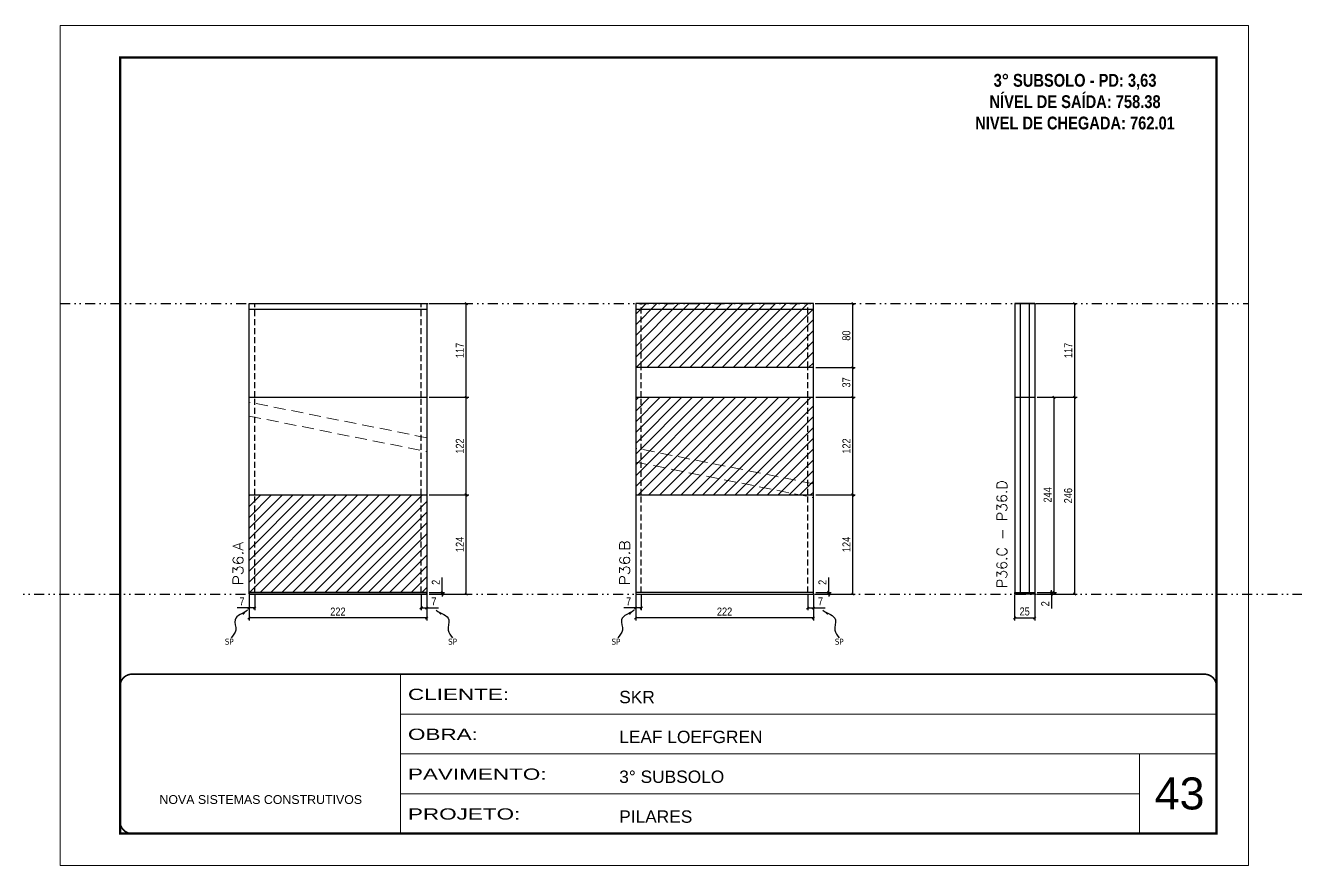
# Model space of a CAD drawing. Header units: millimetres. Extents: x 13777 to 27878, y -21631 to 6985.
# Drawn here: x 17540 to 19129, y -5551 to -4501 of the extents above; entities that cross this region are included whole.
import ezdxf

# ---------------------------------------------------------------- set-up
doc = ezdxf.new("R2010")
doc.units = ezdxf.units.MM
for name, pattern in [('CONTINUO', [0]), ('DASHED', [0.75, 0.5, -0.25]), ('DIVIDE2', [0.625, 0.25, -0.125, 0, -0.125, 0, -0.125]), ('HIDDEN', [0.375, 0.25, -0.125])]:
    doc.linetypes.add(name, pattern=pattern)
for name, color, linetype, lineweight in [('CARIMBO', 255, 'Continuous', 9), ('Folhas', 255, 'Continuous', 9), ('Hachura', 251, 'Continuous', 9), ('SARRAFO DE PRESSAO', 251, 'DASHED', 9), ('Texto Seção', 7, 'Continuous', 15)]:
    doc.layers.add(name, color=color, linetype=linetype, lineweight=lineweight)
for name, color, linetype in [('COTA', 241, 'Continuous'), ('NOMENCLATURA', 7, 'Continuous'), ('Nível', 160, 'Continuous'), ('Painéis', 200, 'Continuous'), ('SARR_2.2x7', 40, 'Continuous'), ('Sarrafo de Pressão', 42, 'HIDDEN'), ('texto', 7, 'Continuous')]:
    doc.layers.add(name, color=color, linetype=linetype)
doc.styles.add('ARIAL', font='arial.ttf')
doc.styles.add('COTA TECNICA', font='techl___.ttf', dxfattribs={"height": 10})
doc.styles.add('COTA TECNICA-50', font='techl___.ttf', dxfattribs={"height": 10})
doc.styles.add('REGUA-120', font='ROMANS.shx', dxfattribs={"height": 15})
doc.styles.add('ROMANC', font='techb___.ttf', dxfattribs={"height": 2.5})
doc.styles.get("Standard").update_dxf_attribs({"font": 'arial.ttf'})
doc.styles.add('Tecnologia', font='')
doc.styles.get('Tecnologia').set_extended_font_data('Forgotten Futurist')
doc.dimstyles.new('COTA PAINEL-50', dxfattribs={"dimtxt": 10, "dimasz": 3, "dimexe": 3, "dimexo": 3, "dimgap": 3, "dimtad": 1, "dimdec": 1, "dimzin": 12, "dimdsep": 46, "dimtxsty": 'COTA TECNICA-50', "dimblk1": 'OBLIQUE', "dimblk2": 'OBLIQUE', "dimsah": 1, "dimcen": 0.9, "dimclrd": 4, "dimclre": 4, "dimclrt": 240, "dimadec": 1, "dimazin": 3, "dimtfac": 1, "dimtdec": 1, "dimtmove": 0, "dimatfit": 3, "dimfxl": 1, "dimtolj": 1, "dimtzin": 12, "dimarcsym": 0})
doc.dimstyles.new('PAINEL', dxfattribs={"dimtxt": 10, "dimasz": 3, "dimexe": 3, "dimexo": 3, "dimgap": 3, "dimtad": 1, "dimdec": 1, "dimzin": 12, "dimdsep": 46, "dimtxsty": 'COTA TECNICA', "dimblk1": 'OBLIQUE', "dimblk2": 'OBLIQUE', "dimsah": 1, "dimcen": 0.9, "dimclrd": 4, "dimclre": 4, "dimclrt": 240, "dimadec": 1, "dimazin": 3, "dimtfac": 1, "dimtdec": 1, "dimtmove": 0, "dimatfit": 3, "dimfxl": 1, "dimtolj": 1, "dimtzin": 12, "dimarcsym": 0})
doc.dimstyles.get("Standard").update_dxf_attribs({"dimtxt": 0.18, "dimasz": 0.18, "dimexe": 0.18, "dimexo": 0.0625, "dimgap": 0.09, "dimtad": 0, "dimtih": 1, "dimtoh": 1, "dimdec": 4, "dimzin": 0, "dimdsep": 46, "dimtxsty": 'Standard', "dimcen": 0.09, "dimadec": 0, "dimazin": 0, "dimtfac": 1, "dimtdec": 4, "dimtofl": 0, "dimtmove": 0, "dimatfit": 3, "dimfxl": 1, "dimtolj": 1, "dimtzin": 0, "dimarcsym": 0})

# ---------------------------------------------------------------- blocks, each defined once
blk = doc.blocks.new('9999999999')
at = {"color": 30, "linetype": 'CONTINUO'}
for p, q in [((98564.6, 34230.2), (98564.6, 34429.4)), ((98564.6, 34379.6), (99584, 34379.6)), ((98564.6, 34329.8), (99488, 34329.8)), ((99584, 34329.8), (99488, 34329.8)), ((99488, 34329.8), (99488, 34230.2)), ((98564.6, 34280), (99488, 34280))]:
    blk.add_line(p, q, dxfattribs=at)
at = {"color": 30, "linetype": 'CONTINUO', "const_width": 2}
blk.add_lwpolyline([(99584, 34230.2), (99584, 34414.4, 0.414214), (99569, 34429.4), (98229, 34429.4, 0.414214), (98214, 34414.4), (98214, 34245.2, 0.414214), (98229, 34230.2), (99584, 34230.2)], format="xyb", dxfattribs=at)
at = {"layer": 'Folhas'}
blk.add_lwpolyline([(98139, 34190.2), (99624, 34190.2), (99624, 35240.2), (98139, 35240.2)], close=True, dxfattribs=at)
at = {"layer": 'Folhas', "color": 30, "const_width": 3}
blk.add_lwpolyline([(98214, 34230.2), (99584, 34230.2), (99584, 35200.2), (98214, 35200.2)], close=True, dxfattribs=at)
at = {"color": 7, "linetype": 'Continuous', "ltscale": 5, "style": 'ARIAL'}
for s, height, p in [('SKR', 15.48, (98837.7, 34393.1)), ('LEAF LOEFGREN', 15.483, (98837.7, 34343.3)), ('3° SUBSOLO', 15.48, (98837.7, 34293.5)), ('NOVA SISTEMAS CONSTRUTIVOS', 11.059, (98263.2, 34267.2)), ('PILARES', 15.48, (98837.7, 34243.7))]:
    blk.add_text(s, height=height, dxfattribs=at).set_placement(p)
at = {"layer": 'Folhas', "color": 7, "style": 'Tecnologia', "width": 1.5}
for s, p in [('CLIENTE:', (98573.7, 34397.2)), ('OBRA:', (98573.7, 34347.3)), ('PAVIMENTO:', (98573.7, 34297.5)), ('PROJETO:', (98573.7, 34247.7))]:
    blk.add_text(s, height=14, dxfattribs=at).set_placement(p)
blk = doc.blocks.new('_Oblique')
at = {"color": 0, "linetype": 'ByBlock', "lineweight": -2}
blk.add_line((-0.5, -0.5), (0.5, 0.5), dxfattribs=at)
blk = doc.blocks.new('*D1957')
at = {"layer": 'COTA', "color": 4, "lineweight": -2, "transparency": 16777216}
for p, q in [((17819.7, -5212.7), (17819.7, -5244.6)), ((18041.7, -5212.7), (18041.7, -5244.6)), ((18041.7, -5241.6), (17819.7, -5241.6))]:
    blk.add_line(p, q, dxfattribs=at)
at = {"layer": 'Defpoints', "color": 0, "transparency": 16777216}
for p in [(17819.7, -5209.7), (18041.7, -5209.7), (17819.7, -5241.6)]:
    blk.add_point(p, dxfattribs=at)
at = {"layer": 'COTA', "color": 4, "lineweight": -2, "transparency": 16777216, "xscale": 3, "yscale": 3, "zscale": 3, "rotation": 180}
blk.add_blockref('_Oblique', (17819.7, -5241.6), dxfattribs=at)
at = {"layer": 'COTA', "color": 4, "lineweight": -2, "transparency": 16777216, "xscale": 3, "yscale": 3, "zscale": 3}
blk.add_blockref('_Oblique', (18041.7, -5241.6), dxfattribs=at)
at = {"layer": 'COTA', "color": 240, "transparency": 16777216, "insert": (17930.7, -5233.6), "char_height": 10, "attachment_point": 5, "style": 'COTA TECNICA'}
blk.add_mtext('\\A1;222', dxfattribs=at)
blk = doc.blocks.new('*D1958')
at = {"layer": 'COTA', "color": 4, "lineweight": -2, "transparency": 16777216}
for p, q in [((18034.7, -5212.7), (18034.7, -5232)), ((18041.7, -5214.7), (18041.7, -5232)), ((18034.7, -5229), (18041.7, -5229)), ((18041.7, -5229), (18056.4, -5229))]:
    blk.add_line(p, q, dxfattribs=at)
at = {"layer": 'Defpoints', "color": 0, "transparency": 16777216}
for p in [(18034.7, -5209.7), (18041.7, -5211.7), (18041.7, -5229)]:
    blk.add_point(p, dxfattribs=at)
at = {"layer": 'COTA', "color": 4, "lineweight": -2, "transparency": 16777216, "xscale": 3, "yscale": 3, "zscale": 3, "rotation": 180}
blk.add_blockref('_Oblique', (18034.7, -5229), dxfattribs=at)
at = {"layer": 'COTA', "color": 4, "lineweight": -2, "transparency": 16777216, "xscale": 3, "yscale": 3, "zscale": 3}
blk.add_blockref('_Oblique', (18041.7, -5229), dxfattribs=at)
at = {"layer": 'COTA', "color": 240, "transparency": 16777216, "insert": (18050.6, -5220.9), "char_height": 10, "attachment_point": 5, "style": 'COTA TECNICA-50'}
blk.add_mtext('\\A1;7', dxfattribs=at)
blk = doc.blocks.new('*D1959')
at = {"layer": 'COTA', "color": 4, "lineweight": -2, "transparency": 16777216}
for p, q in [((17819.7, -5214.7), (17819.7, -5232)), ((17826.7, -5212.7), (17826.7, -5232)), ((17819.7, -5229), (17805, -5229)), ((17826.7, -5229), (17819.7, -5229))]:
    blk.add_line(p, q, dxfattribs=at)
at = {"layer": 'Defpoints', "color": 0, "transparency": 16777216}
for p in [(17826.7, -5209.7), (17819.7, -5211.7), (17819.7, -5229)]:
    blk.add_point(p, dxfattribs=at)
at = {"layer": 'COTA', "color": 4, "lineweight": -2, "transparency": 16777216, "xscale": 3, "yscale": 3, "zscale": 3, "rotation": 180}
blk.add_blockref('_Oblique', (17819.7, -5229), dxfattribs=at)
at = {"layer": 'COTA', "color": 4, "lineweight": -2, "transparency": 16777216, "xscale": 3, "yscale": 3, "zscale": 3}
blk.add_blockref('_Oblique', (17826.7, -5229), dxfattribs=at)
at = {"layer": 'COTA', "color": 240, "transparency": 16777216, "insert": (17810.8, -5220.9), "char_height": 10, "attachment_point": 5, "style": 'COTA TECNICA-50'}
blk.add_mtext('\\A1;7', dxfattribs=at)
blk = doc.blocks.new('*D1960')
at = {"layer": 'COTA', "color": 4, "lineweight": -2, "transparency": 16777216}
for p, q in [((18061, -5209.7), (18061, -5190.9)), ((18044.7, -5209.7), (18064, -5209.7)), ((18061, -5211.7), (18061, -5209.7)), ((18044.7, -5211.7), (18064, -5211.7)), ((18061, -5211.7), (18061, -5214.7))]:
    blk.add_line(p, q, dxfattribs=at)
at = {"layer": 'Defpoints', "color": 0, "transparency": 16777216}
for p in [(18041.7, -5209.7), (18041.7, -5211.7), (18061, -5211.7)]:
    blk.add_point(p, dxfattribs=at)
at = {"layer": 'COTA', "color": 4, "lineweight": -2, "transparency": 16777216, "xscale": 3, "yscale": 3, "zscale": 3}
for p, rotation in [((18061, -5209.7), 270), ((18061, -5211.7), 90)]:
    blk.add_blockref('_Oblique', p, dxfattribs=dict(at, rotation=rotation))
at = {"layer": 'COTA', "color": 240, "transparency": 16777216, "insert": (18053, -5197), "char_height": 10, "attachment_point": 5, "rotation": 90, "style": 'COTA TECNICA-50'}
blk.add_mtext('\\A1;2', dxfattribs=at)
blk = doc.blocks.new('*D1961')
at = {"layer": 'COTA', "color": 4, "lineweight": -2, "transparency": 16777216}
for p, q in [((18044.7, -4965.7), (18094.1, -4965.7)), ((18091.1, -5087.7), (18091.1, -4965.7)), ((18044.7, -5087.7), (18094.1, -5087.7))]:
    blk.add_line(p, q, dxfattribs=at)
at = {"layer": 'Defpoints', "color": 0, "transparency": 16777216}
for p in [(18041.7, -4965.7), (18091.1, -4965.7), (18041.7, -5087.7)]:
    blk.add_point(p, dxfattribs=at)
at = {"layer": 'COTA', "color": 4, "lineweight": -2, "transparency": 16777216, "xscale": 3, "yscale": 3, "zscale": 3}
for p, rotation in [((18091.1, -4965.7), 90), ((18091.1, -5087.7), 270)]:
    blk.add_blockref('_Oblique', p, dxfattribs=dict(at, rotation=rotation))
at = {"layer": 'COTA', "color": 240, "transparency": 16777216, "insert": (18083, -5026.7), "char_height": 10, "attachment_point": 5, "rotation": 90, "style": 'COTA TECNICA-50'}
blk.add_mtext('\\A1;122', dxfattribs=at)
blk = doc.blocks.new('*D1962')
at = {"layer": 'COTA', "color": 4, "linetype": 'ByBlock', "lineweight": -2, "transparency": 16777216}
for p, q in [((18044.7, -5087.7), (18094.1, -5087.7)), ((18091.1, -5211.7), (18091.1, -5087.7)), ((18044.7, -5211.7), (18094.1, -5211.7))]:
    blk.add_line(p, q, dxfattribs=at)
at = {"layer": 'Defpoints', "color": 0, "linetype": 'ByBlock', "transparency": 16777216}
for p in [(18041.7, -5087.7), (18091.1, -5087.7), (18041.7, -5211.7)]:
    blk.add_point(p, dxfattribs=at)
at = {"layer": 'COTA', "color": 4, "linetype": 'ByBlock', "lineweight": -2, "transparency": 16777216, "xscale": 3, "yscale": 3, "zscale": 3}
for p, rotation in [((18091.1, -5087.7), 90), ((18091.1, -5211.7), 270)]:
    blk.add_blockref('_Oblique', p, dxfattribs=dict(at, rotation=rotation))
at = {"layer": 'COTA', "color": 240, "linetype": 'ByBlock', "transparency": 16777216, "insert": (18083, -5149.7), "char_height": 10, "attachment_point": 5, "rotation": 90, "style": 'COTA TECNICA'}
blk.add_mtext('\\A1;124', dxfattribs=at)
blk = doc.blocks.new('*D1963')
at = {"layer": 'COTA', "color": 4, "linetype": 'ByBlock', "lineweight": -2, "transparency": 16777216}
for p, q in [((18044.7, -5087.7), (18094.1, -5087.7)), ((18091.1, -5211.7), (18091.1, -5087.7)), ((18044.7, -5211.7), (18094.1, -5211.7))]:
    blk.add_line(p, q, dxfattribs=at)
at = {"layer": 'Defpoints', "color": 0, "linetype": 'ByBlock', "transparency": 16777216}
for p in [(18041.7, -5087.7), (18091.1, -5087.7), (18041.7, -5211.7)]:
    blk.add_point(p, dxfattribs=at)
at = {"layer": 'COTA', "color": 4, "linetype": 'ByBlock', "lineweight": -2, "transparency": 16777216, "xscale": 3, "yscale": 3, "zscale": 3}
for p, rotation in [((18091.1, -5087.7), 90), ((18091.1, -5211.7), 270)]:
    blk.add_blockref('_Oblique', p, dxfattribs=dict(at, rotation=rotation))
at = {"layer": 'COTA', "color": 240, "linetype": 'ByBlock', "transparency": 16777216, "insert": (18083, -5149.7), "char_height": 10, "attachment_point": 5, "rotation": 90, "style": 'COTA TECNICA'}
blk.add_mtext('\\A1;124', dxfattribs=at)
blk = doc.blocks.new('*D1964')
at = {"layer": 'COTA', "color": 4, "lineweight": -2, "transparency": 16777216}
for p, q in [((18044.7, -4848.7), (18094.1, -4848.7)), ((18091.1, -4965.7), (18091.1, -4848.7)), ((18044.7, -4965.7), (18094.1, -4965.7))]:
    blk.add_line(p, q, dxfattribs=at)
at = {"layer": 'Defpoints', "color": 0, "transparency": 16777216}
for p in [(18041.7, -4848.7), (18091.1, -4848.7), (18041.7, -4965.7)]:
    blk.add_point(p, dxfattribs=at)
at = {"layer": 'COTA', "color": 4, "lineweight": -2, "transparency": 16777216, "xscale": 3, "yscale": 3, "zscale": 3}
for p, rotation in [((18091.1, -4848.7), 90), ((18091.1, -4965.7), 270)]:
    blk.add_blockref('_Oblique', p, dxfattribs=dict(at, rotation=rotation))
at = {"layer": 'COTA', "color": 240, "transparency": 16777216, "insert": (18083, -4907.2), "char_height": 10, "attachment_point": 5, "rotation": 90, "style": 'COTA TECNICA'}
blk.add_mtext('\\A1;117', dxfattribs=at)
blk = doc.blocks.new('*D1965')
at = {"layer": 'COTA', "color": 4, "lineweight": -2, "transparency": 16777216}
for p, q in [((18302.8, -5212.7), (18302.8, -5244.6)), ((18524.8, -5212.7), (18524.8, -5244.6)), ((18524.8, -5241.6), (18302.8, -5241.6))]:
    blk.add_line(p, q, dxfattribs=at)
at = {"layer": 'Defpoints', "color": 0, "transparency": 16777216}
for p in [(18302.8, -5209.7), (18524.8, -5209.7), (18302.8, -5241.6)]:
    blk.add_point(p, dxfattribs=at)
at = {"layer": 'COTA', "color": 4, "lineweight": -2, "transparency": 16777216, "xscale": 3, "yscale": 3, "zscale": 3, "rotation": 180}
blk.add_blockref('_Oblique', (18302.8, -5241.6), dxfattribs=at)
at = {"layer": 'COTA', "color": 4, "lineweight": -2, "transparency": 16777216, "xscale": 3, "yscale": 3, "zscale": 3}
blk.add_blockref('_Oblique', (18524.8, -5241.6), dxfattribs=at)
at = {"layer": 'COTA', "color": 240, "transparency": 16777216, "insert": (18413.8, -5233.6), "char_height": 10, "attachment_point": 5, "style": 'COTA TECNICA'}
blk.add_mtext('\\A1;222', dxfattribs=at)
blk = doc.blocks.new('*D1966')
at = {"layer": 'COTA', "color": 4, "lineweight": -2, "transparency": 16777216}
for p, q in [((18517.8, -5212.7), (18517.8, -5232)), ((18524.8, -5214.7), (18524.8, -5232)), ((18517.8, -5229), (18524.8, -5229)), ((18524.8, -5229), (18539.5, -5229))]:
    blk.add_line(p, q, dxfattribs=at)
at = {"layer": 'Defpoints', "color": 0, "transparency": 16777216}
for p in [(18517.8, -5209.7), (18524.8, -5211.7), (18524.8, -5229)]:
    blk.add_point(p, dxfattribs=at)
at = {"layer": 'COTA', "color": 4, "lineweight": -2, "transparency": 16777216, "xscale": 3, "yscale": 3, "zscale": 3, "rotation": 180}
blk.add_blockref('_Oblique', (18517.8, -5229), dxfattribs=at)
at = {"layer": 'COTA', "color": 4, "lineweight": -2, "transparency": 16777216, "xscale": 3, "yscale": 3, "zscale": 3}
blk.add_blockref('_Oblique', (18524.8, -5229), dxfattribs=at)
at = {"layer": 'COTA', "color": 240, "transparency": 16777216, "insert": (18533.7, -5220.9), "char_height": 10, "attachment_point": 5, "style": 'COTA TECNICA-50'}
blk.add_mtext('\\A1;7', dxfattribs=at)
blk = doc.blocks.new('*D1967')
at = {"layer": 'COTA', "color": 4, "lineweight": -2, "transparency": 16777216}
for p, q in [((18302.8, -5214.7), (18302.8, -5232)), ((18309.8, -5212.7), (18309.8, -5232)), ((18302.8, -5229), (18288.1, -5229)), ((18309.8, -5229), (18302.8, -5229))]:
    blk.add_line(p, q, dxfattribs=at)
at = {"layer": 'Defpoints', "color": 0, "transparency": 16777216}
for p in [(18309.8, -5209.7), (18302.8, -5211.7), (18302.8, -5229)]:
    blk.add_point(p, dxfattribs=at)
at = {"layer": 'COTA', "color": 4, "lineweight": -2, "transparency": 16777216, "xscale": 3, "yscale": 3, "zscale": 3, "rotation": 180}
blk.add_blockref('_Oblique', (18302.8, -5229), dxfattribs=at)
at = {"layer": 'COTA', "color": 4, "lineweight": -2, "transparency": 16777216, "xscale": 3, "yscale": 3, "zscale": 3}
blk.add_blockref('_Oblique', (18309.8, -5229), dxfattribs=at)
at = {"layer": 'COTA', "color": 240, "transparency": 16777216, "insert": (18293.9, -5220.9), "char_height": 10, "attachment_point": 5, "style": 'COTA TECNICA-50'}
blk.add_mtext('\\A1;7', dxfattribs=at)
blk = doc.blocks.new('*D1968')
at = {"layer": 'COTA', "color": 4, "lineweight": -2, "transparency": 16777216}
for p, q in [((18544.1, -5209.7), (18544.1, -5190.9)), ((18527.8, -5209.7), (18547.1, -5209.7)), ((18544.1, -5211.7), (18544.1, -5209.7)), ((18527.8, -5211.7), (18547.1, -5211.7)), ((18544.1, -5211.7), (18544.1, -5214.7))]:
    blk.add_line(p, q, dxfattribs=at)
at = {"layer": 'Defpoints', "color": 0, "transparency": 16777216}
for p in [(18524.8, -5209.7), (18524.8, -5211.7), (18544.1, -5211.7)]:
    blk.add_point(p, dxfattribs=at)
at = {"layer": 'COTA', "color": 4, "lineweight": -2, "transparency": 16777216, "xscale": 3, "yscale": 3, "zscale": 3}
for p, rotation in [((18544.1, -5209.7), 270), ((18544.1, -5211.7), 90)]:
    blk.add_blockref('_Oblique', p, dxfattribs=dict(at, rotation=rotation))
at = {"layer": 'COTA', "color": 240, "transparency": 16777216, "insert": (18536.1, -5197), "char_height": 10, "attachment_point": 5, "rotation": 90, "style": 'COTA TECNICA-50'}
blk.add_mtext('\\A1;2', dxfattribs=at)
blk = doc.blocks.new('*D1969')
at = {"layer": 'COTA', "color": 4, "lineweight": -2, "transparency": 16777216}
for p, q in [((18527.8, -4965.7), (18577.2, -4965.7)), ((18574.2, -5087.7), (18574.2, -4965.7)), ((18527.8, -5087.7), (18577.2, -5087.7))]:
    blk.add_line(p, q, dxfattribs=at)
at = {"layer": 'Defpoints', "color": 0, "transparency": 16777216}
for p in [(18524.8, -4965.7), (18574.2, -4965.7), (18524.8, -5087.7)]:
    blk.add_point(p, dxfattribs=at)
at = {"layer": 'COTA', "color": 4, "lineweight": -2, "transparency": 16777216, "xscale": 3, "yscale": 3, "zscale": 3}
for p, rotation in [((18574.2, -4965.7), 90), ((18574.2, -5087.7), 270)]:
    blk.add_blockref('_Oblique', p, dxfattribs=dict(at, rotation=rotation))
at = {"layer": 'COTA', "color": 240, "transparency": 16777216, "insert": (18566.1, -5026.7), "char_height": 10, "attachment_point": 5, "rotation": 90, "style": 'COTA TECNICA-50'}
blk.add_mtext('\\A1;122', dxfattribs=at)
blk = doc.blocks.new('*D1970')
at = {"layer": 'COTA', "color": 4, "linetype": 'ByBlock', "lineweight": -2, "transparency": 16777216}
for p, q in [((18527.8, -5087.7), (18577.2, -5087.7)), ((18574.2, -5211.7), (18574.2, -5087.7)), ((18527.8, -5211.7), (18577.2, -5211.7))]:
    blk.add_line(p, q, dxfattribs=at)
at = {"layer": 'Defpoints', "color": 0, "linetype": 'ByBlock', "transparency": 16777216}
for p in [(18524.8, -5087.7), (18574.2, -5087.7), (18524.8, -5211.7)]:
    blk.add_point(p, dxfattribs=at)
at = {"layer": 'COTA', "color": 4, "linetype": 'ByBlock', "lineweight": -2, "transparency": 16777216, "xscale": 3, "yscale": 3, "zscale": 3}
for p, rotation in [((18574.2, -5087.7), 90), ((18574.2, -5211.7), 270)]:
    blk.add_blockref('_Oblique', p, dxfattribs=dict(at, rotation=rotation))
at = {"layer": 'COTA', "color": 240, "linetype": 'ByBlock', "transparency": 16777216, "insert": (18566.1, -5149.7), "char_height": 10, "attachment_point": 5, "rotation": 90, "style": 'COTA TECNICA'}
blk.add_mtext('\\A1;124', dxfattribs=at)
blk = doc.blocks.new('*D1971')
at = {"layer": 'COTA', "color": 4, "linetype": 'ByBlock', "lineweight": -2, "transparency": 16777216}
for p, q in [((18527.8, -5087.7), (18577.2, -5087.7)), ((18574.2, -5211.7), (18574.2, -5087.7)), ((18527.8, -5211.7), (18577.2, -5211.7))]:
    blk.add_line(p, q, dxfattribs=at)
at = {"layer": 'Defpoints', "color": 0, "linetype": 'ByBlock', "transparency": 16777216}
for p in [(18524.8, -5087.7), (18574.2, -5087.7), (18524.8, -5211.7)]:
    blk.add_point(p, dxfattribs=at)
at = {"layer": 'COTA', "color": 4, "linetype": 'ByBlock', "lineweight": -2, "transparency": 16777216, "xscale": 3, "yscale": 3, "zscale": 3}
for p, rotation in [((18574.2, -5087.7), 90), ((18574.2, -5211.7), 270)]:
    blk.add_blockref('_Oblique', p, dxfattribs=dict(at, rotation=rotation))
at = {"layer": 'COTA', "color": 240, "linetype": 'ByBlock', "transparency": 16777216, "insert": (18566.1, -5149.7), "char_height": 10, "attachment_point": 5, "rotation": 90, "style": 'COTA TECNICA'}
blk.add_mtext('\\A1;124', dxfattribs=at)
blk = doc.blocks.new('*D1972')
at = {"layer": 'COTA', "color": 4, "lineweight": -2, "transparency": 16777216}
for p, q in [((18527.8, -4848.7), (18577.2, -4848.7)), ((18574.2, -4928.7), (18574.2, -4848.7)), ((18527.8, -4928.7), (18577.2, -4928.7))]:
    blk.add_line(p, q, dxfattribs=at)
at = {"layer": 'Defpoints', "color": 0, "transparency": 16777216}
for p in [(18524.8, -4848.7), (18574.2, -4848.7), (18524.8, -4928.7)]:
    blk.add_point(p, dxfattribs=at)
at = {"layer": 'COTA', "color": 4, "lineweight": -2, "transparency": 16777216, "xscale": 3, "yscale": 3, "zscale": 3}
for p, rotation in [((18574.2, -4848.7), 90), ((18574.2, -4928.7), 270)]:
    blk.add_blockref('_Oblique', p, dxfattribs=dict(at, rotation=rotation))
at = {"layer": 'COTA', "color": 240, "transparency": 16777216, "insert": (18566, -4888.7), "char_height": 10, "attachment_point": 5, "rotation": 90, "style": 'COTA TECNICA'}
blk.add_mtext('\\A1;80', dxfattribs=at)
blk = doc.blocks.new('*D1973')
at = {"layer": 'COTA', "color": 4, "lineweight": -2, "transparency": 16777216}
for p, q in [((18527.8, -4928.7), (18577.2, -4928.7)), ((18574.2, -4965.7), (18574.2, -4928.7)), ((18527.8, -4965.7), (18577.2, -4965.7))]:
    blk.add_line(p, q, dxfattribs=at)
at = {"layer": 'Defpoints', "color": 0, "transparency": 16777216}
for p in [(18524.8, -4928.7), (18574.2, -4928.7), (18524.8, -4965.7)]:
    blk.add_point(p, dxfattribs=at)
at = {"layer": 'COTA', "color": 4, "lineweight": -2, "transparency": 16777216, "xscale": 3, "yscale": 3, "zscale": 3}
for p, rotation in [((18574.2, -4928.7), 90), ((18574.2, -4965.7), 270)]:
    blk.add_blockref('_Oblique', p, dxfattribs=dict(at, rotation=rotation))
at = {"layer": 'COTA', "color": 240, "transparency": 16777216, "insert": (18566, -4947.2), "char_height": 10, "attachment_point": 5, "rotation": 90, "style": 'COTA TECNICA'}
blk.add_mtext('\\A1;37', dxfattribs=at)
blk = doc.blocks.new('*D1974')
at = {"layer": 'COTA', "color": 4, "lineweight": -2, "transparency": 16777216}
for p, q in [((18776.3, -5212.7), (18776.3, -5244.6)), ((18801.3, -5212.7), (18801.3, -5244.6)), ((18776.3, -5241.6), (18801.3, -5241.6))]:
    blk.add_line(p, q, dxfattribs=at)
at = {"layer": 'Defpoints', "color": 0, "transparency": 16777216}
for p in [(18776.3, -5209.7), (18801.3, -5209.7), (18801.3, -5241.6)]:
    blk.add_point(p, dxfattribs=at)
at = {"layer": 'COTA', "color": 4, "lineweight": -2, "transparency": 16777216, "xscale": 3, "yscale": 3, "zscale": 3, "rotation": 180}
blk.add_blockref('_Oblique', (18776.3, -5241.6), dxfattribs=at)
at = {"layer": 'COTA', "color": 4, "lineweight": -2, "transparency": 16777216, "xscale": 3, "yscale": 3, "zscale": 3}
blk.add_blockref('_Oblique', (18801.3, -5241.6), dxfattribs=at)
at = {"layer": 'COTA', "color": 240, "transparency": 16777216, "insert": (18788.8, -5233.5), "char_height": 10, "attachment_point": 5, "style": 'COTA TECNICA'}
blk.add_mtext('\\A1;25', dxfattribs=at)
blk = doc.blocks.new('*D1975')
at = {"layer": 'COTA', "color": 4, "lineweight": -2, "transparency": 16777216}
for p, q in [((18804.3, -5209.7), (18825.5, -5209.7)), ((18822.5, -5209.7), (18822.5, -5206.7)), ((18822.5, -5209.7), (18822.5, -5211.7)), ((18804.3, -5211.7), (18825.5, -5211.7)), ((18822.5, -5211.7), (18822.5, -5229.9))]:
    blk.add_line(p, q, dxfattribs=at)
at = {"layer": 'Defpoints', "color": 0, "transparency": 16777216}
for p in [(18801.3, -5209.7), (18822.5, -5209.7), (18801.3, -5211.7)]:
    blk.add_point(p, dxfattribs=at)
at = {"layer": 'COTA', "color": 4, "lineweight": -2, "transparency": 16777216, "xscale": 3, "yscale": 3, "zscale": 3}
for p, rotation in [((18822.5, -5209.7), 270), ((18822.5, -5211.7), 90)]:
    blk.add_blockref('_Oblique', p, dxfattribs=dict(at, rotation=rotation))
at = {"layer": 'COTA', "color": 240, "transparency": 16777216, "insert": (18814.5, -5223.8), "char_height": 10, "attachment_point": 5, "rotation": 90, "style": 'COTA TECNICA-50'}
blk.add_mtext('\\A1;2', dxfattribs=at)
blk = doc.blocks.new('*D1976')
at = {"layer": 'COTA', "color": 4, "lineweight": -2, "transparency": 16777216}
for p, q in [((18804.3, -4965.7), (18854.3, -4965.7)), ((18851.3, -5211.7), (18851.3, -4965.7)), ((18804.3, -5211.7), (18854.3, -5211.7))]:
    blk.add_line(p, q, dxfattribs=at)
at = {"layer": 'Defpoints', "color": 0, "transparency": 16777216}
for p in [(18801.3, -4965.7), (18851.3, -4965.7), (18801.3, -5211.7)]:
    blk.add_point(p, dxfattribs=at)
at = {"layer": 'COTA', "color": 4, "lineweight": -2, "transparency": 16777216, "xscale": 3, "yscale": 3, "zscale": 3}
for p, rotation in [((18851.3, -4965.7), 90), ((18851.3, -5211.7), 270)]:
    blk.add_blockref('_Oblique', p, dxfattribs=dict(at, rotation=rotation))
at = {"layer": 'COTA', "color": 240, "transparency": 16777216, "insert": (18843.2, -5088.7), "char_height": 10, "attachment_point": 5, "rotation": 90, "style": 'COTA TECNICA-50'}
blk.add_mtext('\\A1;246', dxfattribs=at)
blk = doc.blocks.new('*D1977')
at = {"layer": 'COTA', "color": 4, "lineweight": -2, "transparency": 16777216}
for p, q in [((18804.3, -4965.7), (18828.6, -4965.7)), ((18825.6, -5209.7), (18825.6, -4965.7)), ((18804.3, -5209.7), (18828.6, -5209.7))]:
    blk.add_line(p, q, dxfattribs=at)
at = {"layer": 'Defpoints', "color": 0, "transparency": 16777216}
for p in [(18801.3, -4965.7), (18825.6, -4965.7), (18801.3, -5209.7)]:
    blk.add_point(p, dxfattribs=at)
at = {"layer": 'COTA', "color": 4, "lineweight": -2, "transparency": 16777216, "xscale": 3, "yscale": 3, "zscale": 3}
for p, rotation in [((18825.6, -4965.7), 90), ((18825.6, -5209.7), 270)]:
    blk.add_blockref('_Oblique', p, dxfattribs=dict(at, rotation=rotation))
at = {"layer": 'COTA', "color": 240, "transparency": 16777216, "insert": (18817.5, -5087.7), "char_height": 10, "attachment_point": 5, "rotation": 90, "style": 'COTA TECNICA'}
blk.add_mtext('\\A1;244', dxfattribs=at)
blk = doc.blocks.new('*D1978')
at = {"layer": 'COTA', "color": 4, "lineweight": -2, "transparency": 16777216}
for p, q in [((18804.3, -4848.7), (18854.3, -4848.7)), ((18851.3, -4965.7), (18851.3, -4848.7)), ((18804.3, -4965.7), (18854.3, -4965.7))]:
    blk.add_line(p, q, dxfattribs=at)
at = {"layer": 'Defpoints', "color": 0, "transparency": 16777216}
for p in [(18801.3, -4848.7), (18851.3, -4848.7), (18801.3, -4965.7)]:
    blk.add_point(p, dxfattribs=at)
at = {"layer": 'COTA', "color": 4, "lineweight": -2, "transparency": 16777216, "xscale": 3, "yscale": 3, "zscale": 3}
for p, rotation in [((18851.3, -4848.7), 90), ((18851.3, -4965.7), 270)]:
    blk.add_blockref('_Oblique', p, dxfattribs=dict(at, rotation=rotation))
at = {"layer": 'COTA', "color": 240, "transparency": 16777216, "insert": (18843.3, -4907.2), "char_height": 10, "attachment_point": 5, "rotation": 90, "style": 'COTA TECNICA'}
blk.add_mtext('\\A1;117', dxfattribs=at)

msp = doc.modelspace()

# ---------------------------------------------------------------- hatches: boundary and pattern name
at = {"layer": 'Hachura', "linetype": 'ByBlock'}
h = msp.add_hatch(dxfattribs=at)
h.set_pattern_fill('ANSI31', color=256, scale=3)
h.set_pattern_definition([(45, (1585, 0), (-6.735192, 6.735192), [])])
h.paths.add_polyline_path([(17819.71, -5087.74), (17819.71, -5209.74), (18041.71, -5209.74), (18041.71, -5087.74)])
h.paths.add_polyline_path([(18302.81, -4965.74), (18302.81, -5029.4), (18524.81, -5073.82), (18524.81, -4965.74)])
h.paths.add_polyline_path([(18302.81, -5029.4), (18302.81, -5046.74), (18507.75, -5087.74), (18524.81, -5087.74), (18524.81, -5073.82)])
h.paths.add_polyline_path([(18302.81, -5046.74), (18302.81, -5087.74), (18507.75, -5087.74)], flags=17)
h.paths.add_polyline_path([(18524.81, -4928.73), (18524.81, -4848.73), (18302.81, -4848.73), (18302.81, -4928.73)])

# ---------------------------------------------------------------- linework, layer by layer
at = {"layer": 'Hachura', "linetype": 'DASHED', "ltscale": 30}
for points in [[(17819.71, -4971.87), (17819.71, -4989.2), (18041.71, -5033.6), (18041.71, -5016.27)], [(18524.81, -5091.15), (18524.81, -5073.82), (18302.81, -5029.4), (18302.81, -5046.74)]]:
    msp.add_lwpolyline(points, close=True, dxfattribs=at)
at = {"layer": 'Nível', "color": 4, "linetype": 'DIVIDE2', "ltscale": 50}
for p, q in [((17583.47, -4848.74), (19068.47, -4848.74)), ((13777.11, -5211.74), (21531.15, -5211.74))]:
    msp.add_line(p, q, dxfattribs=at)
at = {"layer": 'Painéis'}
for p, q in [((18524.81, -4848.73), (18302.81, -4848.73)), ((18302.81, -4848.73), (18302.81, -5211.74)), ((18524.81, -5211.74), (18524.81, -4848.73)), ((18776.35, -4848.74), (18776.35, -5209.74)), ((18776.35, -4848.74), (18801.35, -4848.74)), ((18801.35, -4848.74), (18776.35, -4848.74)), ((18801.35, -4848.74), (18801.35, -5209.74)), ((18524.81, -4928.73), (18302.81, -4928.73)), ((17819.71, -4965.74), (18041.71, -4965.74)), ((18302.81, -4965.74), (18524.81, -4965.74)), ((18776.35, -4965.74), (18801.35, -4965.74)), ((17819.71, -5087.74), (18041.71, -5087.74)), ((18302.81, -5087.74), (18524.81, -5087.74)), ((18776.35, -5209.74), (18801.35, -5209.74)), ((18776.35, -5209.74), (18801.35, -5209.74)), ((18776.35, -5211.74), (18776.35, -5209.74)), ((18801.35, -5209.74), (18801.35, -5211.74)), ((18302.81, -5211.74), (18524.81, -5211.74)), ((18801.35, -5211.74), (18776.35, -5211.74))]:
    msp.add_line(p, q, dxfattribs=at)
for points in [[(17819.71, -4848.73), (18041.71, -4848.73), (18041.71, -5211.74), (17819.71, -5211.74)], [(18041.71, -5209.74), (17819.71, -5209.74), (17819.71, -5211.74), (18041.71, -5211.74)], [(18524.81, -5209.74), (18302.81, -5209.74), (18302.81, -5211.74), (18524.81, -5211.74)]]:
    msp.add_lwpolyline(points, close=True, dxfattribs=at)
at = {"layer": 'SARR_2.2x7'}
for p, q in [((17819.71, -4855.73), (18041.71, -4855.73)), ((18302.81, -4855.73), (18524.81, -4855.73)), ((18783.35, -4848.74), (18783.35, -4965.74)), ((18794.35, -4848.74), (18794.35, -4965.74)), ((18783.35, -4965.74), (18783.35, -5209.74)), ((18794.35, -4965.74), (18794.35, -5209.74))]:
    msp.add_line(p, q, dxfattribs=at)
at = {"layer": 'Sarrafo de Pressão', "ltscale": 30}
for p, q in [((17826.71, -4965.74), (17826.71, -4848.74)), ((18034.71, -4965.74), (18034.71, -4848.74)), ((18309.81, -4928.73), (18309.81, -4848.74)), ((18517.81, -4928.73), (18517.81, -4848.74)), ((18309.81, -4965.74), (18309.81, -4928.73)), ((18517.81, -4965.74), (18517.81, -4928.73)), ((17826.71, -5087.74), (17826.71, -4965.74)), ((18034.71, -5087.74), (18034.71, -4965.74)), ((18309.81, -5087.74), (18309.81, -4965.74)), ((18517.81, -5087.74), (18517.81, -4965.74)), ((17826.71, -5209.74), (17826.71, -5087.74)), ((18034.71, -5209.74), (18034.71, -5087.74)), ((18309.81, -5209.74), (18309.81, -5087.74)), ((18517.81, -5209.74), (18517.81, -5087.74))]:
    msp.add_line(p, q, dxfattribs=at)

# ---------------------------------------------------------------- block references
at = {"layer": 'SARRAFO DE PRESSAO', "color": 6, "linetype": 'ByBlock'}
msp.add_blockref('9999999999', (-80555.51, -39741.23), dxfattribs=at)

# ---------------------------------------------------------------- texts
at = {"layer": 'CARIMBO', "style": 'ARIAL'}
msp.add_text('43', height=40, dxfattribs=at).set_placement((18951.33, -5480.88))
at = {"layer": 'NOMENCLATURA', "color": 2, "insert": (18851.75, -4534.96), "char_height": 16, "attachment_point": 2, "style": 'ROMANC'}
msp.add_mtext_dynamic_manual_height_columns('\\P3° SUBSOLO - PD: 3,63\\PNÍVEL DE SAÍDA: 758.38\\PNIVEL DE CHEGADA: 762.01', width=300.2766, gutter_width=1, heights=[0], dxfattribs=at)
at = {"layer": 'texto', "color": 0, "char_height": 7.5, "attachment_point": 5}
for insert in [(17794.93, -5271.23), (18073.96, -5271.23), (18278.03, -5271.23), (18557.05, -5271.23)]:
    msp.add_mtext('{\\fTahoma|b0|i0|c0|p34;\\C4;SP}', dxfattribs=dict(at, insert=insert))
at = {"layer": 'Texto Seção', "style": 'REGUA-120', "width": 1.1}
for s, p in [('P36.A', (17812.46, -5200.98)), ('P36.B', (18295.56, -5200.98))]:
    msp.add_text(s, height=13, rotation=90, dxfattribs=at).set_placement(p)
at = {"layer": 'Texto Seção', "insert": (18766.9, -5204.33), "char_height": 13, "width": 370.6998, "attachment_point": 7, "rotation": 90, "style": 'REGUA-120'}
msp.add_mtext('P36.C - P36.D', dxfattribs=at)

# ---------------------------------------------------------------- dimensions: what is measured, and where the dimension line sits
at = {"layer": 'COTA'}
for base, p1, p2, angle, dimstyle, picture, middle in [((18091.08, -4848.73), (18041.71, -4965.74), (18041.71, -4848.73), 90, 'PAINEL', '*D1964', (18083, -4907.23)), ((18574.17, -4848.73), (18524.81, -4928.73), (18524.81, -4848.73), 90, 'PAINEL', '*D1972', (18566.05, -4888.73)), ((18851.34, -4848.74), (18801.35, -4965.74), (18801.35, -4848.74), 90, 'PAINEL', '*D1978', (18843.26, -4907.24)), ((18574.17, -4928.73), (18524.81, -4965.74), (18524.81, -4928.73), 90, 'PAINEL', '*D1973', (18565.95, -4947.23)), ((18091.08, -4965.74), (18041.71, -5087.74), (18041.71, -4965.74), 90, 'COTA PAINEL-50', '*D1961', (18083.02, -5026.74)), ((18574.17, -4965.74), (18524.81, -5087.74), (18524.81, -4965.74), 90, 'COTA PAINEL-50', '*D1969', (18566.11, -5026.74)), ((18851.34, -4965.74), (18801.35, -5211.74), (18801.35, -4965.74), 90, 'COTA PAINEL-50', '*D1976', (18843.23, -5088.74)), ((18825.61, -4965.74), (18801.35, -5209.74), (18801.35, -4965.74), 90, 'PAINEL', '*D1977', (18817.54, -5087.74)), ((17819.71, -5228.98), (17826.71, -5209.74), (17819.71, -5211.74), 180, 'COTA PAINEL-50', '*D1959', (17810.84, -5220.91)), ((18302.81, -5228.98), (18309.81, -5209.74), (18302.81, -5211.74), 180, 'COTA PAINEL-50', '*D1967', (18293.94, -5220.91))]:
    dim = msp.add_linear_dim(base=base, p1=p1, p2=p2, angle=angle, dimstyle=dimstyle, dxfattribs=at)
    dim.commit()
    dim.dimension.update_dxf_attribs({"geometry": picture, "text_midpoint": middle})
at = {"layer": 'COTA', "linetype": 'ByBlock'}
for p1, p2, picture, middle in [((18041.71, -5211.74), (18041.71, -5087.74), '*D1962', (18083, -5149.74)), ((18041.71, -5211.74), (18041.71, -5087.74), '*D1963', (18083, -5149.74)), ((18524.81, -5211.74), (18524.81, -5087.74), '*D1970', (18566.1, -5149.74)), ((18524.81, -5211.74), (18524.81, -5087.74), '*D1971', (18566.1, -5149.74))]:
    dim = msp.add_aligned_dim(p1=p1, p2=p2, distance=-49.37, dimstyle='PAINEL', dxfattribs=at)
    dim.commit()
    dim.dimension.update_dxf_attribs({"geometry": picture, "text_midpoint": middle})
at = {"layer": 'COTA'}
for base, p1, p2, picture, middle in [((18060.97, -5211.74), (18041.71, -5209.74), (18041.71, -5211.74), '*D1960', (18060.97, -5196.99)), ((18544.06, -5211.74), (18524.81, -5209.74), (18524.81, -5211.74), '*D1968', (18544.06, -5196.99)), ((18822.54, -5209.74), (18801.35, -5211.74), (18801.35, -5209.74), '*D1975', (18822.54, -5223.8))]:
    dim = msp.add_linear_dim(base=base, p1=p1, p2=p2, angle=90, dimstyle='COTA PAINEL-50', dxfattribs=at)
    dim.commit()
    dim.dimension.update_dxf_attribs({"geometry": picture, "text_midpoint": middle, "dimtype": 160})
for base, p1, p2, picture, middle in [((17819.71, -5241.63), (18041.71, -5209.74), (17819.71, -5209.74), '*D1957', (17930.71, -5233.63)), ((18302.81, -5241.63), (18524.81, -5209.74), (18302.81, -5209.74), '*D1965', (18413.81, -5233.63))]:
    dim = msp.add_linear_dim(base=base, p1=p1, p2=p2, angle=180, dimstyle='PAINEL', override={"dimarcsym": 2}, dxfattribs=at)
    dim.commit()
    dim.dimension.update_dxf_attribs({"geometry": picture, "text_midpoint": middle})
for base, p1, p2, picture, middle in [((18041.71, -5228.98), (18034.71, -5209.74), (18041.71, -5211.74), '*D1958', (18050.57, -5220.91)), ((18524.81, -5228.98), (18517.81, -5209.74), (18524.81, -5211.74), '*D1966', (18533.67, -5220.91))]:
    dim = msp.add_linear_dim(base=base, p1=p1, p2=p2, dimstyle='COTA PAINEL-50', dxfattribs=at)
    dim.commit()
    dim.dimension.update_dxf_attribs({"geometry": picture, "text_midpoint": middle})
dim = msp.add_linear_dim(base=(18801.35, -5241.63), p1=(18776.35, -5209.74), p2=(18801.35, -5209.74), dimstyle='PAINEL', override={"dimarcsym": 2}, dxfattribs=at)
dim.commit()
dim.dimension.update_dxf_attribs({"geometry": '*D1974', "text_midpoint": (18788.85, -5233.53)})

# ---------------------------------------------------------------- leaders
at = {"layer": 'COTA', "path_type": 1}
for points in [[(17817.88, -5231.92), (17802.09, -5243.76), (17803.02, -5256.76), (17797.47, -5266.54)], [(18053.54, -5231.92), (18069.32, -5243.76), (18068.4, -5256.76), (18073.95, -5266.54)], [(18300.98, -5231.92), (18285.19, -5243.76), (18286.12, -5256.76), (18280.56, -5266.54)], [(18536.63, -5231.92), (18552.42, -5243.76), (18551.5, -5256.76), (18557.05, -5266.54)]]:
    msp.add_leader(points, dimstyle='Standard', override={"dimasz": 8}, dxfattribs=at)

doc.saveas('drawing.dxf')
